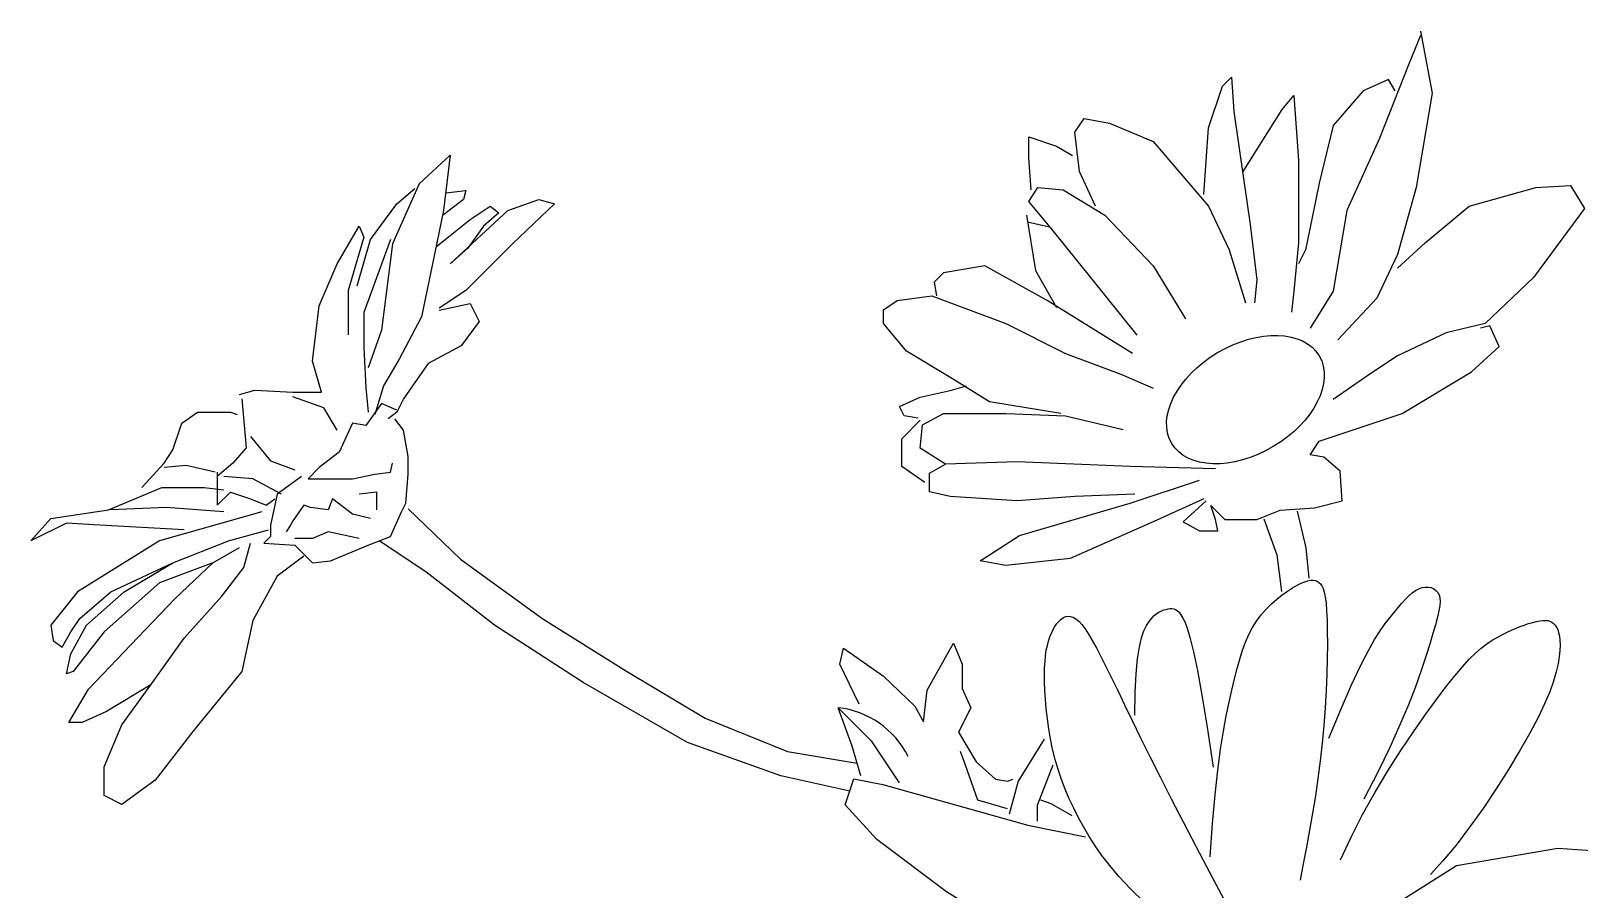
# Model space of a CAD drawing. Extents: x 5198 to 10685, y 9824 to 14137.
# Drawn here: x 8669.9 to 8863.4, y 11357.3 to 11464.5 of the extents above; entities that cross this region are included whole.
import ezdxf

# ---------------------------------------------------------------- set-up
doc = ezdxf.new("R2010")
doc.units = 0
doc.header["$MEASUREMENT"] = 0
doc.layers.add('3', color=3, linetype='CONTINUOUS')

# ---------------------------------------------------------------- blocks, each defined once
blk = doc.blocks.new('02')
at = {"layer": '3'}
for points in [[(-46.42, 445.35), (-47.86, 441.89), (-51.61, 432.39), (-55.64, 423.47), (-57.37, 413.39), (-60.25, 408.78)], [(-46.42, 445.92), (-44.98, 438.15), (-46.99, 426.35), (-49.3, 418), (-51.89, 412.53), (-56.79, 407.34)], [(-73.51, 425.48), (-72.93, 433.83), (-71.2, 439.01), (-70.05, 440.16), (-69.76, 435.85), (-68.61, 427.79), (-67.74, 421.74), (-66.88, 414.83), (-67.17, 411.95)], [(-49.59, 438.44), (-50.45, 439.88), (-53.62, 438.44), (-57.37, 434.12), (-59.1, 426.92), (-59.96, 422.6), (-60.83, 418.57), (-61.69, 416.84)], [(-68.61, 428.36), (-63.71, 436.13), (-62.27, 437.86), (-61.69, 429.8), (-61.69, 419.44), (-62.27, 413.39), (-62.56, 410.8)], [(-87.05, 424.04), (-89.07, 428.36), (-89.65, 433.26), (-88.49, 434.98), (-85.32, 434.41), (-79.85, 432.1), (-72.93, 424.04), (-70.34, 418.57), (-68.32, 411.95)], [(-95.12, 426.06), (-95.41, 430.09), (-95.41, 432.68), (-91.95, 431.53), (-89.94, 430.38)], [(-167.72, 430.41), (-171.6, 426.81), (-174.93, 419.33), (-176.31, 408.53), (-177.98, 403.82)], [(-167.72, 430.41), (-168.55, 423.48), (-169.94, 416.84), (-171.32, 410.19), (-174.09, 404.93), (-176.04, 401.6), (-177.14, 398)], [(-179.36, 414.07), (-177.7, 419.88), (-174.37, 424.32), (-172.15, 426.25)], [(-168.27, 425.7), (-165.78, 425.98), (-166.05, 424.87), (-168.55, 422.93)], [(-81.87, 407.92), (-87.63, 415.12), (-92.53, 421.16), (-95.41, 424.62), (-94.26, 426.35), (-91.09, 426.06), (-85.9, 422.89), (-79.85, 416.56), (-75.81, 409.94)], [(-49.3, 416.27), (-45.84, 419.44), (-40.37, 424.04), (-32.01, 426.35), (-27.69, 426.63), (-25.96, 423.75), (-32.3, 415.12), (-38.35, 409.36), (-43.25, 408.21), (-49.3, 405.33), (-52.76, 403.03), (-57.37, 399.86)], [(-169.38, 419.05), (-165.22, 422.38), (-162.73, 424.04), (-161.62, 423.21), (-163.56, 421.55), (-165.5, 418.78), (-167.72, 416.84), (-160.51, 423.48), (-156.63, 424.87), (-154.69, 424.32), (-159.95, 419.33), (-165.78, 413.51), (-169.1, 411.3)], [(-95.7, 422.89), (-94.55, 415.98), (-91.95, 411.37)], [(-95.41, 422.03), (-92.82, 421.45)], [(-183.8, 400.77), (-184.91, 404.65), (-184.08, 411.57), (-181.86, 416.84), (-179.08, 421.55), (-178.53, 420.16), (-180.47, 413.51), (-180.47, 407.97)], [(-175.2, 419.88), (-178.53, 410.74), (-178.53, 406.31), (-178.25, 401.33), (-177.98, 398.28)], [(-82.44, 405.62), (-93.11, 412.24), (-100.89, 416.56), (-106.07, 415.69), (-107.23, 414.54), (-106.94, 412.81)], [(-91.38, 398.13), (-100.31, 399.57), (-104.92, 402.45), (-110.69, 405.9), (-113.57, 409.36), (-113.57, 411.09), (-111.84, 412.24), (-107.52, 412.81), (-98.29, 409.36), (-90.8, 405.62), (-83.88, 403.03), (-79.85, 401.3)], [(-169.1, 411.02), (-165.22, 411.85), (-164.11, 409.64), (-166.33, 406.59), (-170.49, 404.37), (-172.43, 401.6), (-173.54, 399.94), (-174.37, 398.28), (-175.48, 397.45)], [(-73.22, 387.19), (-76.1, 384.6), (-74.08, 383.45), (-71.78, 383.45), (-72.07, 384.89), (-72.64, 386.61), (-70.91, 384.89), (-66.88, 384.89), (-64, 386.04), (-59.68, 386.33), (-56.22, 387.19), (-56.5, 390.93), (-58.52, 392.66), (-60.25, 392.95), (-59.1, 394.68), (-48.72, 398.13), (-40.08, 403.31), (-36.62, 406.48), (-37.77, 409.07), (-38.93, 408.78)], [(-194.06, 400.5), (-192.12, 401.05), (-187.4, 400.77), (-183.8, 400.77)], [(-109.24, 397.56), (-110.97, 397.84), (-111.55, 398.99), (-108.96, 400.15), (-105.21, 401.01), (-103.19, 401.59)], [(-193.78, 399.94), (-193.22, 393.85), (-194.89, 391.91), (-196.83, 390.25)], [(-181.86, 396.06), (-183.52, 398.83), (-187.4, 400.22)], [(-174.37, 398.56), (-176.31, 399.39), (-178.25, 396.62), (-179.92, 396.9), (-181.58, 393.29), (-184.08, 391.36), (-185.46, 389.97), (-182.13, 389.97), (-179.92, 389.97), (-177.14, 390.53), (-175.2, 390.8), (-174.93, 391.91)], [(-206.26, 388.86), (-203.48, 391.91), (-202.37, 393.57), (-201.26, 396.9), (-199.32, 398.28), (-195.17, 398.28), (-194.33, 398)], [(-186.29, 390.25), (-189.34, 388.03), (-190.17, 384.16), (-190.17, 382.77), (-191.01, 381.94), (-187.13, 381.66), (-184.91, 379.45), (-182.69, 379.72), (-177.98, 381.66), (-175.2, 382.77), (-173.82, 385.82), (-173.26, 386.92), (-172.99, 390.53), (-172.99, 392.74), (-173.54, 396.06), (-174.65, 397.45)], [(-108.38, 389.49), (-111.26, 391.51), (-111.26, 394.96), (-108.96, 397.27)], [(-72.07, 391.22), (-82.73, 391.51), (-96.85, 392.08), (-105.79, 391.8), (-108.96, 393.81), (-108.67, 396.69), (-106.07, 398.13), (-98.29, 398.13), (-90.8, 397.84), (-83.6, 396.12)], [(-192.67, 395.23), (-190.17, 392.19), (-187.13, 391.08)], [(-197.11, 390.8), (-200.71, 391.63), (-203.48, 391.36)], [(-82.15, 388.05), (-89.65, 387.77), (-96.85, 387.19), (-105.21, 387.77), (-107.8, 388.34), (-107.8, 390.65), (-105.79, 391.8)], [(-196.83, 390.8), (-196.83, 386.65), (-195.17, 388.31), (-192.67, 387.48), (-190.73, 386.65), (-189.62, 387.48)], [(-188.79, 388.03), (-192.39, 389.97), (-196, 390.25)], [(-73.51, 387.48), (-79.85, 384.6), (-90.22, 379.99), (-98.29, 379.13), (-101.46, 379.71), (-96.56, 382.87), (-82.73, 386.9), (-74.08, 389.78)], [(-200.99, 383.6), (-211.52, 384.16), (-215.68, 384.43), (-220.12, 382.22), (-217.62, 384.99), (-210.41, 386.09), (-203.76, 388.86), (-198.49, 388.86), (-196, 388.59)], [(-177.7, 384.99), (-179.92, 385.54), (-182.41, 387.48), (-182.97, 386.09), (-185.18, 386.37), (-186.02, 386.65), (-187.4, 384.71), (-187.68, 384.16), (-188.23, 383.32)], [(-176.87, 386.09), (-176.87, 388.31), (-179.08, 388.03)], [(-191.28, 385.82), (-204.04, 382.22), (-214.3, 375.85), (-217.62, 371.69), (-217.34, 369.75), (-216.24, 368.92), (-215.13, 370.86), (-214.02, 372.52), (-210.14, 375.85), (-202.37, 379.45)], [(-196, 385.82), (-203.21, 386.37), (-210.14, 386.09)], [(-172.97, 386.23), (-166.42, 379.9), (-156.15, 372.48), (-145.67, 365.94), (-135.84, 360.05), (-125.57, 355.9), (-116.86, 354.41)], [(-61.85, 385.91), (-60.78, 381.34), (-60.39, 377.54)], [(-197.38, 379.45), (-204.04, 376.95), (-210.97, 370.86), (-214.85, 365.88), (-215.68, 365.6), (-215.13, 368.09), (-213.19, 371.69), (-208.47, 375.85), (-202.37, 379.45), (-195.44, 382.22), (-190.45, 383.6)], [(-179.08, 382.49), (-182.97, 383.32), (-184.91, 382.49), (-187.13, 382.49)], [(-66.04, 384.94), (-64.39, 380.46), (-63.8, 375.88)], [(-205.15, 364.21), (-210.69, 360.89), (-213.74, 359.51), (-215.4, 359.51), (-212.91, 363.66), (-207.64, 369.2), (-202.1, 375.02), (-197.38, 379.45), (-194.06, 381.39)], [(-186.02, 380.28), (-189.34, 377.78), (-192.39, 372.25), (-193.78, 365.88), (-199.88, 358.4), (-204.59, 352.3), (-208.75, 349.26), (-210.97, 350.37), (-210.97, 353.97), (-208.75, 359.23), (-205.15, 364.21), (-200.99, 370.03), (-196.27, 375.29), (-193.5, 378.89), (-192.67, 381.94)], [(-117.78, 350.94), (-126.41, 352.86), (-138.05, 357.01), (-151.08, 364.49), (-162.17, 371.69), (-170.77, 378.34), (-176.59, 382.22)], [(-72.73, 342.71), (-72.44, 346.87), (-72.12, 350.46), (-71.79, 353.54), (-71.44, 356.17), (-71.08, 358.42), (-70.72, 360.36), (-70.36, 362.05), (-70.01, 363.57), (-69.68, 364.96), (-69.35, 366.25), (-69.02, 367.44), (-68.68, 368.54), (-68.3, 369.55), (-67.9, 370.5), (-67.44, 371.37), (-66.93, 372.19), (-66.36, 372.96), (-65.73, 373.67), (-65.07, 374.33), (-64.4, 374.92), (-63.72, 375.45), (-63.06, 375.92), (-62.44, 376.32), (-61.86, 376.65), (-61.35, 376.91), (-60.9, 377.1), (-60.51, 377.23), (-60.16, 377.29), (-59.86, 377.29), (-59.6, 377.25), (-59.36, 377.15), (-59.15, 377.02), (-58.95, 376.83), (-58.77, 376.59), (-58.61, 376.25), (-58.47, 375.8), (-58.35, 375.2), (-58.25, 374.44), (-58.18, 373.48), (-58.12, 372.31), (-58.09, 370.91), (-58.08, 369.29), (-58.1, 367.5), (-58.15, 365.55), (-58.24, 363.49), (-58.36, 361.35), (-58.52, 359.15), (-58.72, 356.94), (-58.97, 354.73), (-59.26, 352.53), (-59.58, 350.35), (-59.93, 348.19), (-60.3, 346.06), (-60.69, 343.95), (-61.09, 341.86), (-61.5, 339.81)], [(-57.88, 357.54), (-56.36, 361.23), (-55.06, 364.21), (-53.94, 366.58), (-52.99, 368.44), (-52.17, 369.88), (-51.46, 370.98), (-50.84, 371.86), (-50.27, 372.58), (-49.75, 373.25), (-49.25, 373.86), (-48.78, 374.42), (-48.33, 374.92), (-47.89, 375.35), (-47.47, 375.72), (-47.06, 376.01), (-46.65, 376.23), (-46.24, 376.37), (-45.85, 376.44), (-45.47, 376.44), (-45.11, 376.36), (-44.79, 376.22), (-44.51, 376.02), (-44.28, 375.76), (-44.12, 375.45), (-44.01, 375.08), (-43.98, 374.64), (-44.02, 374.11), (-44.13, 373.46), (-44.31, 372.68), (-44.56, 371.73), (-44.89, 370.62), (-45.29, 369.3), (-45.78, 367.76), (-46.36, 365.99), (-47.08, 363.98), (-47.95, 361.72), (-49.01, 359.2), (-50.27, 356.4), (-51.77, 353.32), (-53.53, 349.94)], [(-82.14, 360.43), (-82.1, 363.28), (-81.99, 365.6), (-81.81, 367.47), (-81.58, 368.95), (-81.31, 370.09), (-81.01, 370.97), (-80.69, 371.62), (-80.36, 372.13), (-80.04, 372.54), (-79.71, 372.87), (-79.4, 373.13), (-79.09, 373.32), (-78.79, 373.47), (-78.51, 373.57), (-78.24, 373.65), (-77.98, 373.7), (-77.74, 373.74), (-77.51, 373.75), (-77.29, 373.72), (-77.07, 373.65), (-76.85, 373.51), (-76.62, 373.28), (-76.39, 372.97), (-76.14, 372.55), (-75.87, 372), (-75.56, 371.19), (-75.21, 370.01), (-74.81, 368.33), (-74.33, 366), (-73.77, 362.91), (-73.12, 358.93), (-72.37, 353.92)], [(-80.93, 337.02), (-82.67, 338.72), (-84.1, 340.24), (-85.28, 341.62), (-86.27, 342.9), (-87.1, 344.1), (-87.85, 345.27), (-88.54, 346.43), (-89.19, 347.61), (-89.79, 348.79), (-90.35, 349.98), (-90.86, 351.18), (-91.32, 352.4), (-91.74, 353.63), (-92.1, 354.89), (-92.42, 356.16), (-92.68, 357.45), (-92.91, 358.72), (-93.08, 359.98), (-93.22, 361.21), (-93.33, 362.38), (-93.39, 363.5), (-93.43, 364.53), (-93.44, 365.49), (-93.42, 366.35), (-93.37, 367.14), (-93.3, 367.87), (-93.21, 368.53), (-93.08, 369.13), (-92.94, 369.69), (-92.77, 370.2), (-92.58, 370.68), (-92.36, 371.12), (-92.13, 371.52), (-91.88, 371.88), (-91.62, 372.18), (-91.35, 372.42), (-91.07, 372.61), (-90.78, 372.74), (-90.48, 372.79), (-90.17, 372.77), (-89.85, 372.66), (-89.52, 372.46), (-89.16, 372.16), (-88.78, 371.75), (-88.37, 371.22), (-87.94, 370.56), (-87.47, 369.77), (-86.95, 368.84), (-86.39, 367.75), (-85.76, 366.5), (-85.07, 365.09), (-84.29, 363.5), (-83.43, 361.73), (-82.48, 359.77), (-81.42, 357.61), (-80.25, 355.26), (-78.97, 352.72), (-77.59, 349.99), (-76.09, 347.08), (-74.48, 343.99), (-72.76, 340.72), (-70.92, 337.28)], [(-56.43, 342.34), (-55.12, 345.2), (-53.67, 348.02), (-52.12, 350.79), (-50.52, 353.47), (-48.9, 356), (-47.33, 358.36), (-45.83, 360.5), (-44.45, 362.39), (-43.23, 364.01), (-42.15, 365.36), (-41.19, 366.48), (-40.34, 367.41), (-39.56, 368.17), (-38.84, 368.8), (-38.15, 369.33), (-37.48, 369.78), (-36.79, 370.19), (-36.11, 370.56), (-35.43, 370.89), (-34.76, 371.19), (-34.12, 371.45), (-33.5, 371.67), (-32.93, 371.86), (-32.41, 372.01), (-31.94, 372.13), (-31.52, 372.21), (-31.14, 372.26), (-30.81, 372.27), (-30.52, 372.24), (-30.26, 372.16), (-30.02, 372.05), (-29.81, 371.89), (-29.62, 371.69), (-29.44, 371.43), (-29.29, 371.12), (-29.17, 370.75), (-29.08, 370.3), (-29.02, 369.79), (-29, 369.19), (-29.03, 368.51), (-29.1, 367.74), (-29.24, 366.86), (-29.47, 365.85), (-29.81, 364.69), (-30.29, 363.36), (-30.93, 361.84), (-31.75, 360.12), (-32.77, 358.17), (-34.01, 355.99), (-35.42, 353.65), (-36.98, 351.22), (-38.62, 348.78), (-40.31, 346.41), (-42, 344.19), (-43.65, 342.21), (-45.2, 340.53)], [(-116.62, 361.79), (-119.02, 366.81), (-118.58, 368.78), (-113.56, 365.28), (-109.63, 361.57), (-108.54, 359.61), (-108.1, 363.54), (-104.82, 369.43), (-103.73, 366.81), (-103.73, 363.76), (-102.64, 361.36), (-104.17, 358.3), (-101.99, 354.59), (-99.58, 352.41), (-98.05, 352.19), (-97.4, 352.41)], [(-116.4, 352.85), (-117.49, 356.56), (-119.24, 361.36), (-115.09, 357.21), (-111.6, 351.97)], [(-93.47, 357.43), (-96.74, 352.19), (-97.84, 348.05)], [(-98.05, 348.7), (-101.77, 349.79), (-103.3, 354.16), (-103.95, 355.9)], [(-92.38, 354.16), (-94.34, 349.14), (-94.34, 347.17)], [(-77.44, 326.79), (-85.4, 327.51), (-95.18, 331.85), (-105.68, 338.36), (-114.38, 344.88), (-118.36, 349.22), (-117.27, 352.47), (-113.65, 351.75), (-95.54, 346.69), (-88.3, 345.24)], [(-89.97, 347.83), (-92.59, 349.36), (-93.9, 349.79)], [(-52.81, 334.75), (-41.94, 341.62), (-29.27, 343.79), (-18.4, 343.07), (-12.61, 341.62), (-6.09, 341.98), (-7.9, 338.36), (-12.61, 334.38), (-20.21, 333.66), (-36.51, 334.02), (-41.22, 334.38), (-47.38, 332.58), (-50.27, 330.77)]]:
    blk.add_lwpolyline(points, dxfattribs=at)
blk.add_arc((-120.42, 350.36), 11.06, 26.192, 83.8504, dxfattribs=at)
blk.add_ellipse((-68.32, 399.86), major_axis=(9.22, 5.47), ratio=0.637035, dxfattribs=at)

msp = doc.modelspace()

# ---------------------------------------------------------------- block references
at = {"layer": '3'}
msp.add_blockref('02', (8890.02, 11018.62), dxfattribs=at)

doc.saveas('drawing.dxf')
